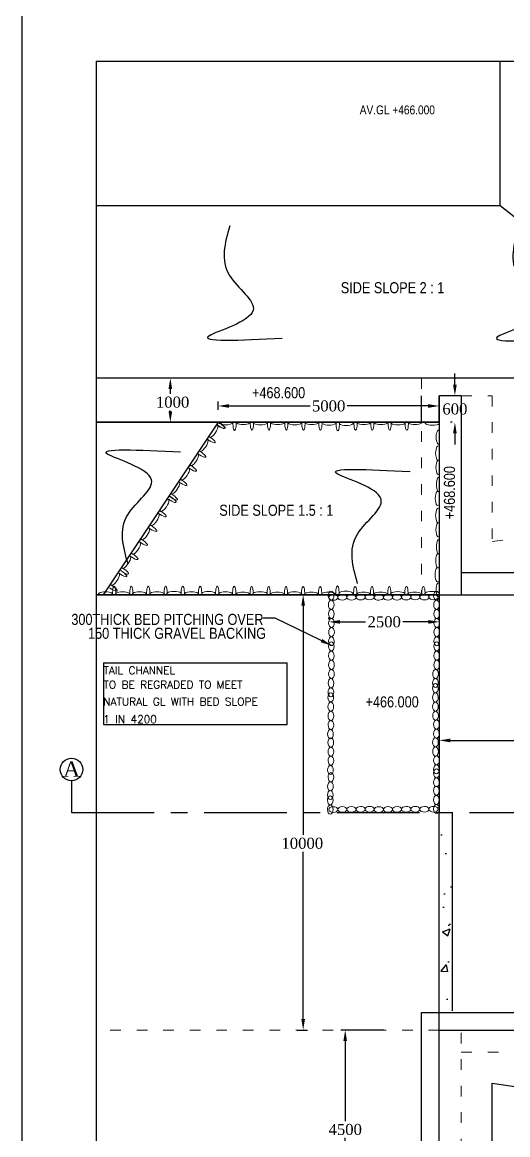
# Model space of a CAD drawing. Header units: millimetres. Extents: x 80 to 6605, y 46 to 2491.
# Drawn here: x 5456.2 to 5566, y 901.5 to 1153.2 of the extents above; entities that cross this region are included whole.
import ezdxf
from ezdxf.enums import TextEntityAlignment as Align

# ---------------------------------------------------------------- set-up
doc = ezdxf.new("R2010")
doc.units = ezdxf.units.MM
doc.linetypes.add('ACAD_ISO03W100', pattern=[30, 12, -18])
doc.linetypes.add('CENTER', pattern=[2, 1.25, -0.25, 0.25, -0.25])
doc.layers.add('TEXT_GENERAL', color=4, linetype='Continuous')
doc.styles.add('ABADI', font='')
doc.styles.add('ARIAL NARROW', font='ARIALN.TTF')
doc.styles.add('rs', font='romans.shx', dxfattribs={"height": 1.75})
doc.styles.get("Standard").update_dxf_attribs({"font": 'times.ttf', "height": 2.5})
doc.styles.add('TNR_2.5', font='times.ttf', dxfattribs={"height": 2.5})
doc.styles.get('ABADI').set_extended_font_data('Abadi MT Condensed Light')
doc.dimstyles.get("Standard").update_dxf_attribs({"dimtxt": 0.18, "dimasz": 0.18, "dimexe": 0.18, "dimexo": 0.0625, "dimgap": 0.09, "dimtad": 0, "dimtih": 1, "dimtoh": 1, "dimdec": 4, "dimzin": 0, "dimdsep": 46, "dimtxsty": 'Standard', "dimcen": 0.09, "dimadec": 0, "dimazin": 0, "dimtfac": 1, "dimtdec": 4, "dimtofl": 0, "dimtmove": 0, "dimatfit": 3, "dimfxl": 1, "dimtolj": 1, "dimtzin": 0, "dimarcsym": 0})
doc.dimstyles.new('STYLE_ESH', dxfattribs={"dimtxt": 2.5, "dimasz": 2.5, "dimexe": 1, "dimexo": 0.625, "dimtad": 0, "dimtih": 1, "dimtoh": 1, "dimdec": 0, "dimlfac": 100, "dimzin": 9, "dimdsep": 46, "dimtxsty": 'TNR_2.5', "dimcen": 2.5, "dimadec": 0, "dimazin": 2, "dimtfac": 1, "dimtdec": 0, "dimtofl": 0, "dimtmove": 2, "dimatfit": 3, "dimfxl": 1, "dimarcsym": 0})

# ---------------------------------------------------------------- blocks, each defined once
blk = doc.blocks.new('*D114')
at = {"color": 0, "lineweight": -2, "transparency": 16777216}
for p, q in [((5500.48, 1065.47), (5500.48, 1067.38)), ((5550.48, 1065.47), (5550.48, 1067.38)), ((5502.98, 1066.38), (5521.32, 1066.38)), ((5547.98, 1066.38), (5529.65, 1066.38))]:
    blk.add_line(p, q, dxfattribs=at)
at = {"color": 0, "transparency": 16777216}
for points in [[(5502.98, 1066.79), (5502.98, 1065.96), (5500.48, 1066.38)], [(5547.98, 1066.79), (5547.98, 1065.96), (5550.48, 1066.38)]]:
    blk.add_solid(points, dxfattribs=at)
at = {"layer": 'Defpoints', "color": 0, "transparency": 16777216}
for p in [(5500.48, 1064.84), (5550.48, 1066.38), (5550.48, 1064.84)]:
    blk.add_point(p, dxfattribs=at)
at = {"color": 0, "transparency": 16777216, "insert": (5525.48, 1066.38), "char_height": 2.5, "attachment_point": 5, "style": 'TNR_2.5'}
blk.add_mtext('5000', dxfattribs=at)
blk = doc.blocks.new('*D116')
at = {"color": 0, "lineweight": -2, "transparency": 16777216}
for p, q in [((5554.03, 1071.19), (5554.03, 1073.69)), ((5553.41, 1068.69), (5553.03, 1068.69)), ((5553.41, 1062.69), (5553.03, 1062.69)), ((5554.03, 1060.19), (5554.03, 1057.69))]:
    blk.add_line(p, q, dxfattribs=at)
at = {"color": 0, "transparency": 16777216}
for points in [[(5553.62, 1071.19), (5554.45, 1071.19), (5554.03, 1068.69)], [(5553.62, 1060.19), (5554.45, 1060.19), (5554.03, 1062.69)]]:
    blk.add_solid(points, dxfattribs=at)
at = {"layer": 'Defpoints', "color": 0, "transparency": 16777216}
for p in [(5554.03, 1068.69), (5554.03, 1062.69), (5554.03, 1062.69)]:
    blk.add_point(p, dxfattribs=at)
at = {"color": 0, "transparency": 16777216, "insert": (5554.03, 1065.69), "char_height": 2.5, "attachment_point": 5, "style": 'TNR_2.5'}
blk.add_mtext('600', dxfattribs=at)
blk = doc.blocks.new('*D117')
at = {"color": 0, "lineweight": -2, "transparency": 16777216}
for p, q in [((5525.54, 1018.16), (5525.54, 1018.54)), ((5528.04, 1017.54), (5533.83, 1017.54)), ((5548.04, 1017.54), (5542.25, 1017.54)), ((5550.54, 1018.16), (5550.54, 1018.54))]:
    blk.add_line(p, q, dxfattribs=at)
at = {"color": 0, "transparency": 16777216}
for points in [[(5528.04, 1017.95), (5528.04, 1017.12), (5525.54, 1017.54)], [(5548.04, 1017.95), (5548.04, 1017.12), (5550.54, 1017.54)]]:
    blk.add_solid(points, dxfattribs=at)
at = {"layer": 'Defpoints', "color": 0, "transparency": 16777216}
for p in [(5525.54, 1017.54), (5550.54, 1017.54), (5550.54, 1017.54)]:
    blk.add_point(p, dxfattribs=at)
at = {"color": 0, "transparency": 16777216, "insert": (5538.04, 1017.54), "char_height": 2.5, "attachment_point": 5, "style": 'TNR_2.5'}
blk.add_mtext('2500', dxfattribs=at)
blk = doc.blocks.new('*D134')
at = {"color": 0, "lineweight": -2, "transparency": 16777216}
for p, q in [((5489.04, 1072.69), (5488.67, 1072.69)), ((5489.67, 1070.19), (5489.67, 1069.13)), ((5489.67, 1065.19), (5489.67, 1065.34)), ((5489.04, 1062.69), (5488.67, 1062.69))]:
    blk.add_line(p, q, dxfattribs=at)
at = {"color": 0, "transparency": 16777216}
for points in [[(5489.25, 1070.19), (5490.09, 1070.19), (5489.67, 1072.69)], [(5489.25, 1065.19), (5490.09, 1065.19), (5489.67, 1062.69)]]:
    blk.add_solid(points, dxfattribs=at)
at = {"layer": 'Defpoints', "color": 0, "transparency": 16777216}
for p in [(5489.67, 1072.69), (5489.67, 1062.69), (5489.67, 1062.69)]:
    blk.add_point(p, dxfattribs=at)
at = {"color": 0, "transparency": 16777216, "insert": (5490.19, 1067.23), "char_height": 2.5, "attachment_point": 5, "style": 'TNR_2.5'}
blk.add_mtext('1000', dxfattribs=at)
blk = doc.blocks.new('*D154')
at = {"color": 0, "lineweight": -2, "transparency": 16777216}
for p, q in [((5550.48, 988.01), (5550.48, 991.72)), ((5552.98, 990.72), (5574.81, 990.72)), ((5604.98, 990.72), (5583.16, 990.72)), ((5607.48, 990.18), (5607.48, 989.72))]:
    blk.add_line(p, q, dxfattribs=at)
at = {"color": 0, "transparency": 16777216}
for points in [[(5552.98, 991.13), (5552.98, 990.3), (5550.48, 990.72)], [(5604.98, 991.13), (5604.98, 990.3), (5607.48, 990.72)]]:
    blk.add_solid(points, dxfattribs=at)
at = {"layer": 'Defpoints', "color": 0, "transparency": 16777216}
for p in [(5550.48, 990.72), (5607.48, 990.8), (5550.48, 987.39)]:
    blk.add_point(p, dxfattribs=at)
at = {"color": 0, "transparency": 16777216, "insert": (5578.98, 990.72), "char_height": 2.5, "attachment_point": 5, "style": 'TNR_2.5'}
blk.add_mtext('6000', dxfattribs=at)
blk = doc.blocks.new('*D161')
at = {"color": 0, "lineweight": -2, "transparency": 16777216}
for p, q in [((5518.37, 1023.69), (5520.72, 1023.69)), ((5519.72, 1021.19), (5519.72, 969.34)), ((5519.72, 927.69), (5519.72, 965.55)), ((5518.37, 925.19), (5520.72, 925.19))]:
    blk.add_line(p, q, dxfattribs=at)
at = {"color": 0, "transparency": 16777216}
for points in [[(5519.3, 1021.19), (5520.13, 1021.19), (5519.72, 1023.69)], [(5519.3, 927.69), (5520.13, 927.69), (5519.72, 925.19)]]:
    blk.add_solid(points, dxfattribs=at)
at = {"layer": 'Defpoints', "color": 0, "transparency": 16777216}
for p in [(5517.74, 1023.69), (5517.74, 925.19), (5519.72, 925.19)]:
    blk.add_point(p, dxfattribs=at)
at = {"color": 0, "transparency": 16777216, "insert": (5519.52, 967.44), "char_height": 2.5, "attachment_point": 5, "style": 'TNR_2.5'}
blk.add_mtext('10000', dxfattribs=at)
blk = doc.blocks.new('*D170')
at = {"color": 0, "lineweight": -2, "transparency": 16777216}
for p, q in [((5537.97, 925.19), (5528.23, 925.19)), ((5529.23, 922.69), (5529.23, 904.58)), ((5529.23, 882.69), (5529.23, 900.79)), ((5537.97, 880.19), (5528.23, 880.19))]:
    blk.add_line(p, q, dxfattribs=at)
at = {"color": 0, "transparency": 16777216}
for points in [[(5528.81, 922.69), (5529.64, 922.69), (5529.23, 925.19)], [(5528.81, 882.69), (5529.64, 882.69), (5529.23, 880.19)]]:
    blk.add_solid(points, dxfattribs=at)
at = {"layer": 'Defpoints', "color": 0, "transparency": 16777216}
for p in [(5538.59, 925.19), (5529.23, 880.19), (5538.59, 880.19)]:
    blk.add_point(p, dxfattribs=at)
at = {"color": 0, "transparency": 16777216, "insert": (5529.23, 902.69), "char_height": 2.5, "attachment_point": 5, "style": 'TNR_2.5'}
blk.add_mtext('4500', dxfattribs=at)

msp = doc.modelspace()

# ---------------------------------------------------------------- hatches: boundary and pattern name
h = msp.add_hatch()
h.set_pattern_fill('AR-CONC', color=0, scale=0.1, style=0)
h.set_pattern_definition([(50, (0, 33.174), (18.218467, -1.59391), [1.905, -20.955]), (355, (0, 33.174), (-3.52428, 19.105664), [1.524, -16.764]), (100.451, (1.518, 33.041), (14.69425, 17.51167), [1.619, -17.809]), (46.1842, (0, 38.254), (27.1079, -4.20423), [2.8575, -31.4325]), (96.6356, (2.26, 37.904), (23.74042, 24.74256), [2.4285, -26.7135]), (351.184, (0, 38.254), (23.74046, 24.74251), [2.286, -25.146]), (21, (2.54, 36.984), (15.161488, -10.22655), [1.905, -20.955]), (326, (2.54, 36.984), (6.1802, 18.418797), [1.524, -16.764]), (71.4514, (3.803, 36.132), (21.34165, 8.192286), [1.619, -17.809]), (37.5, (0, 33.174), (0.30886, 8.455504), [0, -16.5608, 0, -17.018, 0, -16.8275]), (7.5, (0, 33.174), (6.681966, 10.018057), [0, -9.7028, 0, -16.1798, 0, -6.4135]), (327.5, (-5.664, 33.174), (13.5590595, -0.572874), [0, -6.35, 0, -19.812, 0, -26.289]), (317.5, (-8.204, 33.174), (14.812918, 2.54265), [0, -8.255, 0, -13.1572, 0, -18.669])])
h.paths.add_polyline_path([(5553.48459, 974.43624), (5550.48459, 974.43624), (5550.48459, 929.20933), (5553.48459, 929.53217)])

# ---------------------------------------------------------------- linework, layer by layer
at = {"color": 0}
for p, q in [((5456.18376, 767.83356), (5456.18376, 1347.83356)), ((5472.93355, 1144.39668), (5896.55924, 1144.39668)), ((5472.93355, 1144.39668), (5472.93355, 863.51971)), ((5564.24459, 1111.68624), (5564.24459, 1144.39668)), ((5564.24459, 1111.68624), (5472.93355, 1111.68624)), ((5613.42388, 1072.68624), (5564.24459, 1111.68624)), ((5613.42388, 1072.68624), (5472.93355, 1072.68624)), ((5546.48459, 1062.68624), (5546.48459, 1068.68624)), ((5550.48459, 1062.68624), (5550.48459, 1068.68624)), ((5550.48459, 1068.68624), (5550.48459, 1023.68624)), ((5555.48459, 1068.68624), (5550.48459, 1068.68624)), ((5555.48459, 1068.68624), (5555.48459, 1028.68624)), ((5472.93355, 1062.68624), (5550.48459, 1062.68624)), ((5550.48459, 1062.68624), (5472.93355, 1062.68624)), ((5500.48459, 1062.68624), (5474.48459, 1023.66621)), ((5550.48459, 1062.68624), (5550.48459, 1023.68624)), ((5550.48459, 1062.68624), (5550.48459, 974.43624)), ((5555.48459, 1028.68624), (5555.48459, 1023.68624)), ((5555.48459, 1028.68624), (5608.00997, 1028.68624)), ((5472.93355, 1023.68624), (5607.4664, 1023.68624)), ((5550.48459, 1023.68624), (5472.93355, 1023.68624)), ((5550.48459, 1023.68624), (5550.48459, 998.68624)), ((5550.48459, 1023.68624), (5550.48459, 986.18624)), ((5474.54228, 1008.24964), (5474.54228, 994.31785)), ((5474.54228, 1008.24964), (5516.11999, 1008.24964)), ((5516.11999, 994.31785), (5516.11999, 1008.24964)), ((5474.54228, 994.31785), (5516.11999, 994.31785)), ((5550.48459, 880.18624), (5550.48459, 974.43624)), ((5553.48459, 929.53217), (5553.48459, 974.43624)), ((5546.48459, 876.18624), (5546.48459, 929.18624)), ((5546.48459, 929.18624), (5593.98459, 929.18624)), ((5550.48459, 925.18624), (5607.4664, 925.18624)), ((5562.48459, 880.18624), (5562.48459, 913.18624)), ((5562.48459, 913.18624), (5609.48105, 906.18624))]:
    msp.add_line(p, q, dxfattribs=at)
at = {"color": 0, "linetype": 'CENTER', "ltscale": 15}
msp.add_line((5467.2992, 974.43624), (6198.51275, 974.43624), dxfattribs=at)
at = {"color": 0}
msp.add_circle((5467.2992, 984.13624), 2.54951, dxfattribs=at)
at = {"color": 0, "lineweight": 5, "extrusion": (0, 0, -1)}
for centre, major_axis, ratio, start_param, end_param in [((5500.70244, 1062.16507), (1.26459, -0.83665), 0.238983774, 4.478047346, 8.088323268), ((5500.79407, 1062.18457), (1.26459, -0.83665), 0.238983774, 4.478047346, 8.088323268), ((5502.21129, 1062.65326), (-1.60801, 0), 0.328798741, 3.031898939, 6.392879022), ((5504.18828, 1062.35906), (0, -1.5163), 0.238983774, 4.478047346, 8.088323268), ((5506.14876, 1062.71181), (-1.60801, 0), 0.328798741, 3.031898939, 6.392879022), ((5508.12575, 1062.41761), (0, -1.5163), 0.238983774, 4.478047346, 8.088323268), ((5510.02158, 1062.62129), (1.60801, 0), 0.328798741, -0.284518735, 3.426111389), ((5511.99287, 1062.4339), (0, -1.5163), 0.238983774, 4.478047346, 8.088323268), ((5513.94061, 1062.72811), (-1.60801, 0), 0.328798741, 3.031898939, 6.392879022), ((5515.91759, 1062.4339), (0, -1.5163), 0.238983774, 4.478047346, 8.088323268), ((5517.81343, 1062.63758), (1.60801, 0), 0.328798741, -0.284518735, 3.426111389), ((5519.78381, 1062.4339), (0, -1.5163), 0.238983774, 4.478047346, 8.088323268), ((5521.64095, 1062.72811), (-1.60801, 0), 0.328798741, 3.031898939, 6.392879022), ((5523.61793, 1062.4339), (0, -1.5163), 0.238983774, 4.478047346, 8.088323268), ((5525.56927, 1062.58314), (-1.60801, 0), 0.328798741, 3.031898939, 6.392879022), ((5527.54625, 1062.28893), (0, -1.5163), 0.238983774, 4.478047346, 8.088323268), ((5529.44209, 1062.49261), (1.60801, 0), 0.328798741, -0.284518735, 3.426111389), ((5531.55364, 1062.40373), (0, -1.5163), 0.238983774, 4.478047346, 8.088323268), ((5533.41078, 1062.69794), (-1.60801, 0), 0.328798741, 3.031898939, 6.392879022), ((5535.35852, 1062.40373), (0, -1.5163), 0.238983774, 4.478047346, 8.088323268), ((5537.30625, 1062.69794), (-1.60801, 0), 0.328798741, 3.031898939, 6.392879022), ((5539.28324, 1062.40373), (0, -1.5163), 0.238983774, 4.478047346, 8.088323268), ((5541.17907, 1062.60741), (1.60801, 0), 0.328798741, -0.284518735, 3.426111389), ((5543.14946, 1062.40373), (0, -1.5163), 0.238983774, 4.478047346, 8.088323268), ((5545.00659, 1062.69794), (-1.60801, 0), 0.328798741, 3.031898939, 6.392879022), ((5548.94122, 1062.53783), (1.60801, 0), 0.328798741, -0.284518735, 3.426111389), ((5499.44537, 1060.63416), (0.88725, 1.34108), 0.328798741, -0.284518735, 3.426111389), ((5497.23296, 1057.45419), (-0.88725, -1.34108), 0.328798741, 3.031898939, 6.392879022), ((5498.56917, 1058.94065), (1.26459, -0.83665), 0.238983774, 4.478047346, 8.088323268), ((5495.08186, 1054.20281), (-0.88725, -1.34108), 0.328798741, 3.031898939, 6.392879022), ((5496.40363, 1055.66745), (1.26459, -0.83665), 0.238983774, 4.478047346, 8.088323268), ((5493.04544, 1050.96073), (0.88725, 1.34108), 0.328798741, -0.284518735, 3.426111389), ((5494.30251, 1052.49164), (1.26459, -0.83665), 0.238983774, 4.478047346, 8.088323268), ((5492.16925, 1049.26723), (1.26459, -0.83665), 0.238983774, 4.478047346, 8.088323268), ((5490.80502, 1047.81968), (0.88725, 1.34108), 0.328798741, -0.109693715, 3.251286368), ((5488.37163, 1043.87107), (0.88725, 1.34108), 0.328798741, -0.284518735, 3.426111389), ((5489.72033, 1045.42148), (1.26459, -0.83665), 0.238983774, 4.478047346, 8.088323268), ((5490.01766, 1045.98989), (-1.26459, 0.83665), 0.238983774, 1.336454693, 4.946730614), ((5486.15922, 1040.6911), (-0.88725, -1.34108), 0.328798741, 3.031898939, 6.392879022), ((5487.49544, 1042.17756), (1.26459, -0.83665), 0.238983774, 4.478047346, 8.088323268), ((5484.00812, 1037.43972), (-0.88725, -1.34108), 0.328798741, 3.031898939, 6.392879022), ((5485.32989, 1038.90436), (1.26459, -0.83665), 0.238983774, 4.478047346, 8.088323268), ((5481.97171, 1034.19764), (0.88725, 1.34108), 0.328798741, -0.284518735, 3.426111389), ((5483.22877, 1035.72855), (1.26459, -0.83665), 0.238983774, 4.478047346, 8.088323268), ((5479.73128, 1031.05659), (0.88725, 1.34108), 0.328798741, -0.109693715, 3.251286368), ((5481.09551, 1032.50414), (1.26459, -0.83665), 0.238983774, 4.478047346, 8.088323268), ((5478.94392, 1029.2268), (-1.26459, 0.83665), 0.238983774, 1.336454693, 4.946730614), ((5477.19074, 1027.19133), (0.88725, 1.34108), 0.328798741, -0.109693715, 3.251286368), ((5478.55496, 1028.63889), (1.26459, -0.83665), 0.238983774, 4.478047346, 8.088323268), ((5476.40338, 1025.36155), (-1.26459, 0.83665), 0.238983774, 1.336454693, 4.946730614)]:
    msp.add_ellipse(centre, major_axis=major_axis, ratio=ratio, start_param=start_param, end_param=end_param, dxfattribs=at)
at = {"color": 0, "lineweight": 5}
for centre, major_axis, ratio, start_param, end_param in [((5550.33773, 1059.34403), (0, 1.60801), 0.328798741, -0.109693715, 3.251286368), ((5550.2114, 1055.6832), (0, 1.60801), 0.328798741, -0.109693715, 3.251286368), ((5550.27302, 1052.47687), (0, 1.60801), 0.328798741, -0.284518735, 3.426111389), ((5550.36355, 1048.60405), (0, 1.60801), 0.328798741, -0.109693715, 3.251286368), ((5550.12088, 1045.46234), (0, 1.60801), 0.328798741, -0.284518735, 3.426111389), ((5550.2114, 1041.58952), (0, 1.60801), 0.328798741, -0.109693715, 3.251286368), ((5550.27302, 1038.38319), (0, 1.60801), 0.328798741, -0.284518735, 3.426111389), ((5550.36355, 1034.51037), (0, 1.60801), 0.328798741, -0.109693715, 3.251286368), ((5550.21367, 1031.359), (0, 1.60801), 0.328798741, -0.284518735, 3.426111389), ((5550.09116, 1028.21842), (0, 1.60801), 0.328798741, -0.284518735, 3.426111389), ((5475.00008, 1023.80267), (-1.60801, 0), 0.328798741, 3.031898939, 6.392879022), ((5476.97706, 1024.09688), (0, 1.5163), 0.238983774, 4.478047346, 8.088323268), ((5478.89247, 1023.80267), (-1.60801, 0), 0.328798741, 3.031898939, 6.392879022), ((5480.84328, 1024.09688), (0, 1.5163), 0.238983774, 4.478047346, 8.088323268), ((5482.70042, 1023.80267), (-1.60801, 0), 0.328798741, 3.031898939, 6.392879022), ((5484.6774, 1024.09688), (0, 1.5163), 0.238983774, 4.478047346, 8.088323268), ((5486.64846, 1023.81896), (-1.60801, 0), 0.328798741, 3.031898939, 6.392879022), ((5488.62545, 1024.11317), (0, 1.5163), 0.238983774, 4.478047346, 8.088323268), ((5490.52128, 1023.90949), (1.60801, 0), 0.328798741, -0.284518735, 3.426111389), ((5492.49258, 1024.09688), (0, 1.5163), 0.238983774, 4.478047346, 8.088323268), ((5494.44031, 1023.80267), (-1.60801, 0), 0.328798741, 3.031898939, 6.392879022), ((5496.4173, 1024.09688), (0, 1.5163), 0.238983774, 4.478047346, 8.088323268), ((5498.31313, 1023.89319), (1.60801, 0), 0.328798741, -0.284518735, 3.426111389), ((5500.28352, 1024.09688), (0, 1.5163), 0.238983774, 4.478047346, 8.088323268), ((5502.14065, 1023.80267), (-1.60801, 0), 0.328798741, 3.031898939, 6.392879022), ((5504.11764, 1024.09688), (0, 1.5163), 0.238983774, 4.478047346, 8.088323268), ((5506.07812, 1023.74412), (-1.60801, 0), 0.328798741, 3.031898939, 6.392879022), ((5508.05511, 1024.03833), (0, 1.5163), 0.238983774, 4.478047346, 8.088323268), ((5509.95094, 1023.83464), (1.60801, 0), 0.328798741, -0.284518735, 3.426111389), ((5511.92223, 1024.02203), (0, 1.5163), 0.238983774, 4.478047346, 8.088323268), ((5515.84695, 1024.02203), (0, 1.5163), 0.238983774, 4.478047346, 8.088323268), ((5517.74279, 1023.81835), (1.60801, 0), 0.328798741, -0.284518735, 3.426111389), ((5519.71317, 1024.02203), (0, 1.5163), 0.238983774, 4.478047346, 8.088323268), ((5523.54729, 1024.02203), (0, 1.5163), 0.238983774, 4.478047346, 8.088323268), ((5527.47561, 1024.167), (0, 1.5163), 0.238983774, 4.478047346, 8.088323268), ((5529.37145, 1023.96332), (1.60801, 0), 0.328798741, -0.284518735, 3.426111389), ((5531.483, 1024.0522), (0, 1.5163), 0.238983774, 4.478047346, 8.088323268), ((5533.34013, 1023.758), (-1.60801, 0), 0.328798741, 3.031898939, 6.392879022), ((5535.28788, 1024.0522), (0, 1.5163), 0.238983774, 4.478047346, 8.088323268), ((5537.23561, 1023.758), (-1.60801, 0), 0.328798741, 3.031898939, 6.392879022), ((5539.2126, 1024.0522), (0, 1.5163), 0.238983774, 4.478047346, 8.088323268), ((5541.10843, 1023.84852), (1.60801, 0), 0.328798741, -0.284518735, 3.426111389), ((5543.07882, 1024.0522), (0, 1.5163), 0.238983774, 4.478047346, 8.088323268), ((5544.93595, 1023.758), (-1.60801, 0), 0.328798741, 3.031898939, 6.392879022), ((5546.91294, 1024.0522), (0, 1.5163), 0.238983774, 4.478047346, 8.088323268), ((5548.87058, 1023.9181), (1.60801, 0), 0.328798741, -0.284518735, 3.426111389), ((5550.3042, 1024.8076), (0, 1.60801), 0.328798741, -0.109693715, 3.251286368), ((5513.86997, 1023.72782), (-1.60801, 0), 0.328798741, 3.031898939, 6.392879022), ((5521.57031, 1023.72782), (-1.60801, 0), 0.328798741, 3.031898939, 6.392879022), ((5525.42282, 1023.72782), (-1.60801, 0), 0.328798741, 3.031898939, 6.392879022)]:
    msp.add_ellipse(centre, major_axis=major_axis, ratio=ratio, start_param=start_param, end_param=end_param, dxfattribs=at)
at = {"color": 0}
for points in [[(5503.1007, 1107.10293), (5503.03812, 1095.92836), (5508.40679, 1088.02993), (5498.50423, 1082.28106), (5514.9845, 1081.74121)], [(5568.41806, 1106.92759), (5568.35549, 1095.75302), (5573.72416, 1087.85459), (5563.8216, 1082.10571), (5580.30186, 1081.56587)], [(5480.11888, 1030.60996), (5480.0563, 1041.78453), (5485.42498, 1049.68296), (5475.52242, 1055.43184), (5492.00268, 1055.97169)], [(5532.03341, 1026.19421), (5531.97083, 1037.36878), (5537.33951, 1045.26721), (5527.43695, 1051.01609), (5543.91721, 1051.55594)]]:
    msp.add_spline(points, degree=3, dxfattribs=at)
at = {"layer": 'TEXT_GENERAL', "color": 0, "linetype": 'ACAD_ISO03W100', "lineweight": 5, "ltscale": 0.2}
for p, q in [((5546.48459, 1072.68624), (5546.48459, 1023.62731)), ((5555.48459, 1068.68624), (5562.48459, 1068.68624)), ((5562.48459, 1068.68624), (5562.48459, 1035.68624)), ((5562.48459, 1035.68624), (5609.48105, 1042.68624)), ((5550.48459, 925.18624), (5472.93355, 925.18624)), ((5555.48459, 880.18624), (5555.48459, 925.18624)), ((5555.48459, 920.18624), (5608.00997, 920.18624))]:
    msp.add_line(p, q, dxfattribs=at)
at = {"layer": 'TEXT_GENERAL', "color": 0, "lineweight": 5, "extrusion": (0, 0, -1)}
for centre, major_axis in [((5526.0385, 1023.46781), (0.0119, -1.03121)), ((5549.85948, 1023.46781), (0.0119, -1.03121)), ((5526.06231, 1021.4054), (0.0119, -1.03121)), ((5526.51579, 1023.07221), (1.03121, 0.0119)), ((5528.57822, 1023.09297), (1.03121, 0.0119)), ((5530.64063, 1023.11677), (1.03121, 0.0119)), ((5532.70307, 1023.13692), (1.03121, 0.0119)), ((5534.76548, 1023.16073), (1.03121, 0.0119)), ((5536.82789, 1023.07351), (1.03121, 0.0119)), ((5538.8903, 1023.09732), (1.03121, 0.0119)), ((5540.95273, 1023.11898), (1.03121, 0.0119)), ((5543.01516, 1023.1402), (1.03121, 0.0119)), ((5545.0776, 1023.16073), (1.03121, 0.0119)), ((5547.14001, 1023.13692), (1.03121, 0.0119)), ((5549.20242, 1023.16073), (1.03121, 0.0119)), ((5549.88329, 1021.4054), (0.0119, -1.03121)), ((5526.08397, 1019.34297), (0.0119, -1.03121)), ((5549.90494, 1019.34297), (0.0119, -1.03121)), ((5526.10519, 1017.28054), (0.0119, -1.03121)), ((5549.92617, 1017.28054), (0.0119, -1.03121)), ((5526.12572, 1015.2181), (0.0119, -1.03121)), ((5549.94669, 1015.2181), (0.0119, -1.03121)), ((5526.08397, 1011.98834), (0.0119, -1.03121)), ((5526.10191, 1013.15569), (0.0119, -1.03121)), ((5549.90494, 1011.98834), (0.0119, -1.03121)), ((5549.92289, 1013.15569), (0.0119, -1.03121)), ((5526.08397, 1009.88568), (0.0119, -1.03121)), ((5549.90494, 1009.88568), (0.0119, -1.03121)), ((5526.10519, 1007.82325), (0.0119, -1.03121)), ((5526.11856, 1005.7608), (0.0119, -1.03121)), ((5549.66142, 1005.77042), (0.0119, -1.03121)), ((5549.92617, 1007.82325), (0.0119, -1.03121)), ((5526.00557, 1003.67713), (0.0119, -1.03121)), ((5549.63762, 1003.70801), (0.0119, -1.03121)), ((5525.98177, 1001.61472), (0.0119, -1.03121)), ((5549.61967, 1002.54067), (0.0119, -1.03121)), ((5525.96382, 1000.44737), (0.0119, -1.03121)), ((5525.96382, 998.34471), (0.0119, -1.03121)), ((5549.61967, 1000.43801), (0.0119, -1.03121)), ((5549.64089, 998.37558), (0.0119, -1.03121)), ((5525.98505, 996.28228), (0.0119, -1.03121)), ((5549.65427, 996.31312), (0.0119, -1.03121)), ((5525.99842, 994.21982), (0.0119, -1.03121)), ((5549.86932, 994.31709), (0.0119, -1.03121)), ((5525.88543, 992.13616), (0.0119, -1.03121)), ((5549.84552, 992.25468), (0.0119, -1.03121)), ((5525.96382, 990.24996), (0.0119, -1.03121)), ((5525.98505, 988.18753), (0.0119, -1.03121)), ((5549.64089, 990.28082), (0.0119, -1.03121)), ((5549.65427, 988.21837), (0.0119, -1.03121)), ((5525.99842, 986.12507), (0.0119, -1.03121)), ((5549.86932, 986.22234), (0.0119, -1.03121)), ((5525.88543, 984.0414), (0.0119, -1.03121)), ((5549.84552, 984.15993), (0.0119, -1.03121)), ((5549.86932, 983.286), (0.0119, -1.03121)), ((5525.99842, 982.39514), (0.0119, -1.03121)), ((5549.84552, 981.22359), (0.0119, -1.03121)), ((5525.86163, 978.35322), (0.0119, -1.03121)), ((5525.88543, 980.31147), (0.0119, -1.03121)), ((5549.82757, 979.3668), (0.0119, -1.03121)), ((5525.84368, 977.18587), (0.0119, -1.03121)), ((5549.82757, 977.26415), (0.0119, -1.03121)), ((5525.84368, 975.08321), (0.0119, -1.03121)), ((5526.51579, 975.07508), (1.03121, 0.0119)), ((5528.57822, 975.09584), (1.03121, 0.0119)), ((5530.64063, 975.11964), (1.03121, 0.0119)), ((5532.70307, 975.13979), (1.03121, 0.0119)), ((5534.76548, 975.1636), (1.03121, 0.0119)), ((5536.82789, 975.07639), (1.03121, 0.0119)), ((5538.8903, 975.10019), (1.03121, 0.0119)), ((5540.95273, 975.12185), (1.03121, 0.0119)), ((5543.01516, 975.14307), (1.03121, 0.0119)), ((5545.0776, 975.1636), (1.03121, 0.0119)), ((5547.14001, 975.13979), (1.03121, 0.0119)), ((5549.20242, 975.1636), (1.03121, 0.0119)), ((5549.8488, 975.20172), (0.0119, -1.03121))]:
    msp.add_ellipse(centre, major_axis=major_axis, ratio=0.621728248, dxfattribs=at)

# ---------------------------------------------------------------- texts
at = {"color": 0, "ltscale": 0.5, "style": 'ABADI'}
msp.add_text('AV.GL +466.000', height=2, dxfattribs=at).set_placement((5532.50458, 1132.35307))
at = {"color": 0, "style": 'rs'}
for s, p in [('TAIL CHANNEL', (5474.57764, 1005.69031)), ('TO BE REGRADED TO MEET ', (5474.57764, 1002.47857)), ('NATURAL GL WITH BED SLOPE ', (5474.49507, 998.59729)), ('1 IN 4200', (5474.49507, 994.64826))]:
    msp.add_text(s, height=1.75, dxfattribs=at).set_placement(p)
at = {"color": 0, "insert": (5465.43424, 985.98929), "char_height": 3.5, "width": 4.365, "attachment_point": 1}
msp.add_mtext('A', dxfattribs=at)
at = {"layer": 'TEXT_GENERAL', "color": 0, "lineweight": 5, "style": 'ARIAL NARROW'}
for s, p in [('SIDE SLOPE 2 : 1', (5551.62731, 1091.13501)), ('SIDE SLOPE 1.5 : 1', (5526.53963, 1040.78557))]:
    msp.add_text(s, height=2.5, dxfattribs=at).set_placement(p, align=Align.BOTTOM_RIGHT)
for s, p in [('+468.600', (5514.16321, 1069.37892)), ('+466.000', (5539.84024, 999.44627))]:
    msp.add_text(s, height=2.5, dxfattribs=at).set_placement(p, align=Align.MIDDLE)
msp.add_text('+468.600', height=2.5, rotation=90, dxfattribs=at).set_placement((5552.79159, 1046.76349), align=Align.MIDDLE)
for s, p in [('300THICK BED PITCHING OVER', (5467.29244, 1019.35358)), ('150 THICK GRAVEL BACKING', (5471.0716, 1016.20355))]:
    msp.add_text(s, height=2.5, dxfattribs=at).set_placement(p, align=Align.TOP_LEFT)

# ---------------------------------------------------------------- dimensions: what is measured, and where the dimension line sits
at = {"color": 0}
dim = msp.add_linear_dim(base=(5489.66835, 1062.68624), p1=(5489.66835, 1072.68624), p2=(5489.66835, 1062.68624), angle=90, dimstyle='STYLE_ESH', dxfattribs=at)
dim.commit()
dim.dimension.update_dxf_attribs({"geometry": '*D134', "text_midpoint": (5490.18986, 1067.2329), "dimtype": 160})
for base, p1, p2, picture, middle in [((5554.0343, 1062.68624), (5554.0343, 1068.68624), (5554.0343, 1062.68624), '*D116', (5554.0343, 1065.68624)), ((5529.22788, 880.18624), (5538.59291, 925.18624), (5538.59291, 880.18624), '*D170', (5529.22788, 902.68624))]:
    dim = msp.add_linear_dim(base=base, p1=p1, p2=p2, angle=90, dimstyle='STYLE_ESH', dxfattribs=at)
    dim.commit()
    dim.dimension.update_dxf_attribs({"geometry": picture, "text_midpoint": middle})
for base, p1, p2, picture, middle in [((5550.48459, 1066.37831), (5500.48459, 1064.84084), (5550.48459, 1064.84084), '*D114', (5525.48459, 1066.37831)), ((5550.54098, 1017.53666), (5525.54098, 1017.53666), (5550.54098, 1017.53666), '*D117', (5538.04098, 1017.53666))]:
    dim = msp.add_linear_dim(base=base, p1=p1, p2=p2, dimstyle='STYLE_ESH', dxfattribs=at)
    dim.commit()
    dim.dimension.update_dxf_attribs({"geometry": picture, "text_midpoint": middle})
dim = msp.add_linear_dim(base=(5519.71787, 925.18624), p1=(5517.74279, 1023.68624), p2=(5517.74279, 925.18624), angle=90, text='10000', dimstyle='STYLE_ESH', dxfattribs=at)
dim.commit()
dim.dimension.update_dxf_attribs({"geometry": '*D161', "text_midpoint": (5519.51521, 967.44447), "dimtype": 160})
dim = msp.add_linear_dim(base=(5550.48459, 990.71816), p1=(5607.48459, 990.80381), p2=(5550.48459, 987.3881), text='6000', dimstyle='STYLE_ESH', dxfattribs=at)
dim.commit()
dim.dimension.update_dxf_attribs({"geometry": '*D154', "text_midpoint": (5578.98459, 990.71816)})

# ---------------------------------------------------------------- leaders
for points, dimstyle, override in [([(5526.12572, 1012.19135), (5513.4194, 1018.38513), (5510.59186, 1018.38513)], 'STYLE_ESH', {"dimgap": 0.625, "dimtad": 0}), ([(5467.2992, 981.58673), (5467.2992, 974.43624)], 'Standard', {"dimgap": 0.09, "dimtad": 0})]:
    msp.add_leader(points, dimstyle=dimstyle, override=override, dxfattribs=at)

doc.saveas('drawing.dxf')
